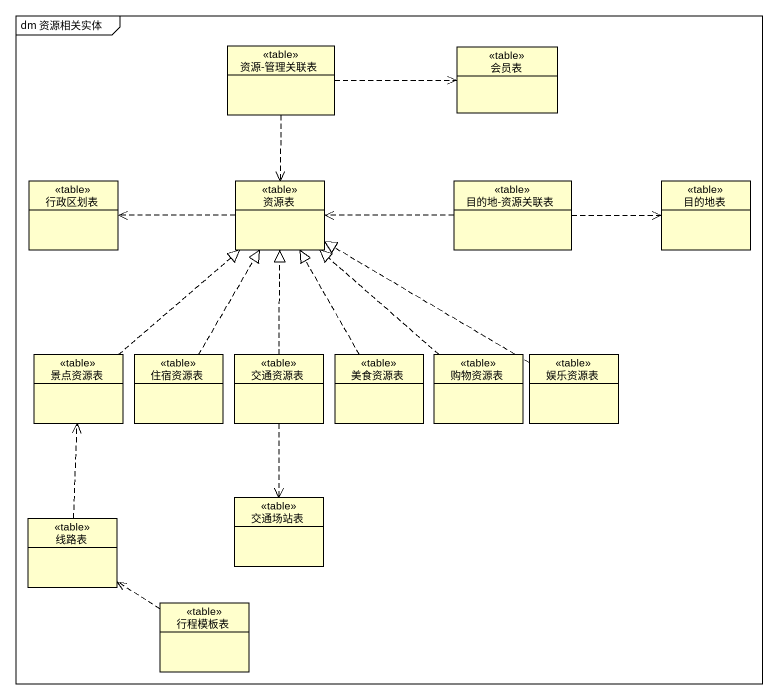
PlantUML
@startuml
mainframe dm 资源相关实体
hide circle
hide empty members
class "资源-管理关联表" as 资源_管理关联表 <<table>>
class 会员表 <<table>>
class 行政区划表 <<table>>
class 资源表 <<table>>
class "目的地-资源关联表" as 目的地_资源关联表 <<table>>
class 目的地表 <<table>>
class 景点资源表 <<table>>
class 住宿资源表 <<table>>
class 交通资源表 <<table>>
class 美食资源表 <<table>>
class 购物资源表 <<table>>
class 娱乐资源表 <<table>>
class 线路表 <<table>>
class 交通场站表 <<table>>
class 行程模板表 <<table>>
资源_管理关联表 .right.> 会员表
资源_管理关联表 ..> 资源表
资源表 .left.> 行政区划表
目的地_资源关联表 .left.> 资源表
目的地_资源关联表 .right.> 目的地表
景点资源表 .up.|> 资源表
住宿资源表 .up.|> 资源表
交通资源表 .up.|> 资源表
交通资源表 ..> 交通场站表
美食资源表 .up.|> 资源表
购物资源表 .up.|> 资源表
娱乐资源表 .left.|> 资源表
线路表 .up.> 景点资源表
行程模板表 .up.> 线路表
@enduml
